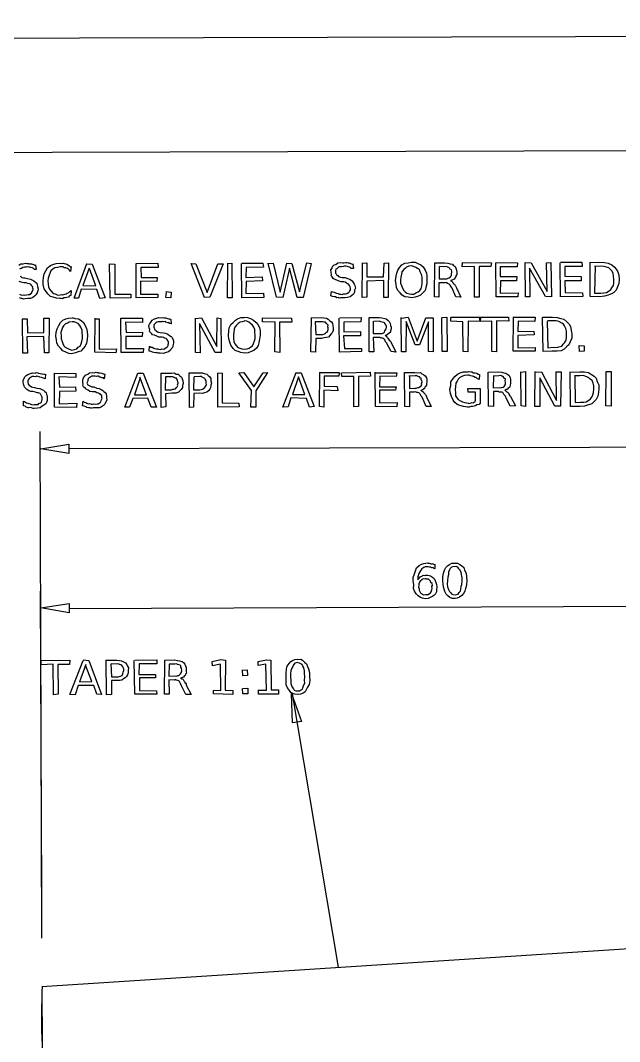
# Model space of a CAD drawing. Header units: millimetres. Extents: x 0 to 620, y -1 to 331.
# Drawn here: x 37.9 to 90.4, y 241.2 to 330.8 of the extents above; entities that cross this region are included whole.
import ezdxf

# ---------------------------------------------------------------- set-up
doc = ezdxf.new("R2010")
doc.units = ezdxf.units.MM

msp = doc.modelspace()

# ---------------------------------------------------------------- linework, layer by layer
for points in [[(0.465, -0.816), (620.421, 0.866), (619.517, 330.835), (-0.45, 329.171)], [(10.451, 9.159), (610.404, 10.847), (609.593, 320.844), (9.593, 319.155)], [(42.131, 292.827), (39.679, 293.238), (42.125, 293.651)], [(42.18, 278.853), (39.686, 279.288), (42.18, 279.66)], [(61.751, 269.184), (61.676, 271.757), (62.544, 269.318)]]:
    msp.add_lwpolyline(points, close=True)
for points in [[(37.747, 309.365), (37.914, 309.478), (38.137, 309.485), (38.335, 309.528), (38.441, 309.499), (38.589, 309.489), (38.677, 309.486), (38.782, 309.468), (38.873, 309.472), (39.031, 309.416), (39.139, 309.372), (39.226, 309.328)], [(39.228, 309.393), (39.271, 308.979), (39.132, 308.987), (39.022, 309.078), (38.945, 309.115), (38.775, 309.139), (38.721, 309.179), (38.617, 309.176), (38.486, 309.211), (38.403, 309.192), (38.24, 309.179), (38.096, 309.152), (37.985, 309.076), (37.917, 309.074), (37.811, 308.992)], [(42.328, 309.243), (42.27, 308.793), (42.193, 308.92), (42.106, 308.995), (42.014, 309.062), (41.869, 309.125), (41.72, 309.113), (41.628, 309.195), (41.531, 309.216), (41.345, 309.201), (41.142, 309.139), (40.904, 309.129), (40.733, 309.004), (40.568, 308.857), (40.501, 308.725), (40.398, 308.487), (40.336, 308.222), (40.307, 307.98), (40.332, 307.701), (40.353, 307.448), (40.45, 307.255), (40.588, 307.088), (40.773, 306.882), (40.952, 306.829), (41.159, 306.73), (41.403, 306.745), (41.517, 306.78), (41.615, 306.748), (41.787, 306.801), (41.905, 306.845), (41.987, 306.903), (42.126, 306.954), (42.224, 307.041), (42.329, 307.143), (42.305, 306.704), (42.205, 306.666), (42.103, 306.558), (41.962, 306.526), (41.828, 306.498), (41.71, 306.482), (41.582, 306.413), (41.508, 306.423), (41.342, 306.425), (41.048, 306.449), (40.752, 306.533), (40.526, 306.618), (40.29, 306.836), (40.135, 307.057), (39.965, 307.292), (39.898, 307.648), (39.873, 307.986), (39.924, 308.269), (39.961, 308.607), (40.124, 308.857), (40.28, 309.132), (40.52, 309.319), (40.744, 309.425), (41.039, 309.502), (41.374, 309.542), (41.506, 309.512), (41.627, 309.534), (41.738, 309.488), (41.863, 309.469), (41.959, 309.441), (42.115, 309.359), (42.213, 309.277), (42.323, 309.219)], [(43.693, 309.475), (44.19, 309.443), (45.327, 306.48), (44.857, 306.442), (44.602, 307.215), (43.233, 307.253), (42.99, 306.46), (42.592, 306.445), (43.726, 309.499)], [(45.776, 309.476), (46.174, 309.453), (46.186, 306.819), (47.586, 306.819), (47.589, 306.492), (45.776, 306.451), (45.709, 309.462)], [(48.054, 309.499), (49.952, 309.521), (49.965, 309.137), (48.459, 309.139), (48.475, 308.274), (49.878, 308.266), (49.854, 307.91), (48.429, 307.947), (48.43, 306.803), (49.945, 306.805), (49.947, 306.507), (48.039, 306.474), (48.047, 309.489)], [(54.045, 306.52), (52.86, 309.495), (53.278, 309.466), (54.274, 306.97), (55.193, 309.482), (55.663, 309.474), (54.517, 306.533), (54.006, 306.504)], [(56.075, 309.504), (56.44, 309.542), (56.461, 306.49), (56.047, 306.486), (56.084, 309.52)], [(57.307, 309.533), (59.151, 309.524), (59.196, 309.169), (57.678, 309.138), (57.672, 308.261), (59.095, 308.319), (59.112, 307.974), (57.698, 307.935), (57.673, 306.861), (59.208, 306.888), (59.244, 306.521), (57.316, 306.486), (57.274, 309.507)], [(59.596, 309.501), (60.047, 309.527), (60.658, 306.978), (61.261, 309.542), (61.707, 309.505), (62.366, 307.012), (63.015, 309.553), (63.395, 309.512), (62.676, 306.507), (62.156, 306.531), (61.497, 309.097), (60.893, 306.507), (60.35, 306.535), (59.611, 309.531)], [(67.045, 309.47), (67.089, 309.052), (66.91, 309.076), (66.842, 309.114), (66.744, 309.181), (66.632, 309.205), (66.541, 309.231), (66.43, 309.264), (66.305, 309.27), (66.224, 309.251), (66.048, 309.218), (65.908, 309.201), (65.81, 309.205), (65.718, 309.127), (65.654, 309.042), (65.556, 308.991), (65.535, 308.894), (65.522, 308.753), (65.528, 308.653), (65.585, 308.601), (65.624, 308.547), (65.631, 308.488), (65.727, 308.438), (65.795, 308.358), (65.974, 308.307), (66.121, 308.282), (66.384, 308.268), (66.588, 308.196), (66.781, 308.137), (66.895, 308.028), (66.996, 307.972), (67.087, 307.841), (67.157, 307.68), (67.219, 307.57), (67.278, 307.342), (67.192, 307.162), (67.205, 306.977), (67.114, 306.81), (66.963, 306.696), (66.82, 306.584), (66.57, 306.52), (66.352, 306.487), (66.131, 306.493), (65.969, 306.494), (65.859, 306.454), (65.792, 306.528), (65.651, 306.496), (65.523, 306.574), (65.432, 306.59), (65.254, 306.617), (65.117, 306.661), (65.16, 307.054), (65.267, 307.006), (65.416, 306.982), (65.523, 306.921), (65.608, 306.892), (65.757, 306.862), (65.877, 306.809), (65.98, 306.817), (66.103, 306.774), (66.239, 306.842), (66.416, 306.845), (66.509, 306.855), (66.667, 306.945), (66.737, 306.987), (66.794, 307.106), (66.826, 307.185), (66.852, 307.334), (66.814, 307.448), (66.783, 307.505), (66.758, 307.581), (66.676, 307.694), (66.609, 307.706), (66.485, 307.789), (66.384, 307.859), (66.253, 307.889), (66.012, 307.893), (65.749, 307.981), (65.629, 308.025), (65.418, 308.129), (65.309, 308.197), (65.227, 308.334), (65.157, 308.413), (65.163, 308.548), (65.159, 308.716), (65.125, 308.936), (65.231, 309.091), (65.266, 309.232), (65.417, 309.393), (65.552, 309.425), (65.734, 309.55), (65.973, 309.578), (66.154, 309.562), (66.26, 309.558), (66.394, 309.589), (66.526, 309.579), (66.639, 309.566), (66.738, 309.557), (66.853, 309.507), (66.935, 309.476), (67.054, 309.419)], [(67.893, 309.54), (68.276, 309.566), (68.285, 308.336), (69.723, 308.344), (69.781, 309.528), (70.165, 309.55), (70.137, 306.528), (69.751, 306.514), (69.771, 307.998), (68.285, 307.948), (68.262, 306.54), (67.868, 306.519), (67.906, 309.552)], [(72.181, 309.606), (72.505, 309.614), (72.735, 309.515), (73.009, 309.399), (73.226, 309.218), (73.383, 308.921), (73.496, 308.662), (73.539, 308.417), (73.549, 308.046), (73.526, 307.707), (73.455, 307.406), (73.389, 307.125), (73.182, 306.926), (72.973, 306.729), (72.731, 306.602), (72.526, 306.534), (72.19, 306.481), (71.911, 306.543), (71.616, 306.573), (71.377, 306.718), (71.199, 306.914), (70.981, 307.145), (70.864, 307.395), (70.855, 307.683), (70.8, 308.015), (70.837, 308.382), (70.916, 308.653), (70.98, 308.92), (71.174, 309.189), (71.349, 309.392), (71.599, 309.526), (71.893, 309.548), (72.21, 309.63)], [(72.207, 309.283), (71.947, 309.277), (71.753, 309.166), (71.658, 309.087), (71.505, 308.962), (71.353, 308.768), (71.313, 308.569), (71.244, 308.311), (71.24, 308.067), (71.234, 307.769), (71.324, 307.562), (71.399, 307.35), (71.516, 307.123), (71.633, 307.029), (71.793, 306.888), (72.006, 306.831), (72.185, 306.824), (72.397, 306.817), (72.567, 306.916), (72.766, 307.005), (72.911, 307.127), (73.028, 307.311), (73.089, 307.535), (73.128, 307.776), (73.127, 308.069), (73.127, 308.296), (73.078, 308.531), (72.964, 308.778), (72.882, 308.967), (72.722, 309.073), (72.576, 309.164), (72.363, 309.241), (72.181, 309.298)], [(75.606, 307.967), (75.705, 307.966), (75.777, 307.892), (75.819, 307.811), (75.887, 307.757), (75.956, 307.681), (76.028, 307.582), (76.046, 307.536), (76.137, 307.358), (76.53, 306.558), (76.09, 306.577), (75.76, 307.328), (75.666, 307.444), (75.586, 307.594), (75.501, 307.687), (75.438, 307.726), (75.339, 307.755), (75.293, 307.826), (75.138, 307.816), (75.027, 307.814), (74.582, 307.819), (74.584, 306.538), (74.211, 306.566), (74.233, 309.572), (75.096, 309.56), (75.384, 309.534), (75.574, 309.481), (75.772, 309.439), (75.855, 309.355), (76.019, 309.225), (76.089, 309.104), (76.144, 308.902), (76.178, 308.718), (76.152, 308.533), (76.09, 308.409), (76.083, 308.354), (75.985, 308.215), (75.974, 308.113), (75.873, 308.092), (75.722, 308.03), (75.633, 308.002)], [(74.622, 309.248), (74.603, 308.159), (75.096, 308.149), (75.275, 308.143), (75.407, 308.227), (75.494, 308.245), (75.598, 308.319), (75.615, 308.367), (75.707, 308.461), (75.685, 308.591), (75.733, 308.727), (75.715, 308.828), (75.704, 308.943), (75.596, 309.002), (75.565, 309.06), (75.474, 309.14), (75.361, 309.177), (75.281, 309.23), (75.103, 309.206), (74.64, 309.24)], [(76.632, 309.585), (79.218, 309.56), (79.154, 309.244), (78.112, 309.247), (78.135, 306.552), (77.712, 306.537), (77.717, 309.227), (76.624, 309.206), (76.651, 309.587)], [(79.589, 309.595), (81.492, 309.552), (81.467, 309.207), (79.958, 309.221), (79.973, 308.352), (81.425, 308.35), (81.412, 307.99), (79.99, 307.976), (79.972, 306.884), (81.551, 306.936), (81.522, 306.579), (79.615, 306.57), (79.574, 309.563)], [(82.146, 309.596), (82.695, 309.557), (84.091, 307.056), (84.033, 309.562), (84.415, 309.594), (84.463, 306.563), (83.939, 306.615), (82.542, 309.085), (82.583, 306.579), (82.177, 306.574), (82.171, 309.582)], [(85.255, 309.606), (87.143, 309.606), (87.159, 309.239), (85.639, 309.229), (85.646, 308.381), (87.067, 308.364), (87.063, 307.992), (85.649, 307.993), (85.666, 306.946), (87.185, 306.938), (87.22, 306.615), (85.27, 306.574), (85.24, 309.562)], [(87.823, 309.595), (88.69, 309.624), (89.129, 309.592), (89.44, 309.536), (89.754, 309.398), (89.953, 309.205), (90.144, 308.996), (90.29, 308.77), (90.386, 308.469), (90.414, 308.104), (90.36, 307.76), (90.247, 307.463), (90.146, 307.166), (89.946, 306.963), (89.732, 306.838), (89.431, 306.718), (89.112, 306.638), (88.677, 306.582), (87.861, 306.606), (87.871, 309.605)], [(88.293, 309.283), (88.245, 306.901), (88.789, 306.897), (89.066, 306.93), (89.291, 306.969), (89.531, 307.106), (89.681, 307.23), (89.763, 307.36), (89.899, 307.567), (89.946, 307.787), (89.947, 308.111), (89.912, 308.385), (89.873, 308.638), (89.79, 308.831), (89.667, 308.955), (89.503, 309.115), (89.287, 309.184), (89.077, 309.234), (88.766, 309.273), (88.232, 309.251)], [(37.871, 308.392), (37.933, 308.367), (38.026, 308.286), (38.147, 308.258), (38.273, 308.249), (38.525, 308.196), (38.774, 308.119), (38.906, 308.074), (39.079, 307.982), (39.203, 307.865), (39.337, 307.777), (39.346, 307.647), (39.385, 307.493), (39.435, 307.281), (39.417, 307.106), (39.36, 306.916), (39.233, 306.757), (39.117, 306.644), (38.969, 306.532), (38.767, 306.425), (38.541, 306.438), (38.297, 306.406), (38.155, 306.378), (38.037, 306.441), (37.965, 306.421), (37.822, 306.48)], [(43.931, 309.081), (43.379, 307.564), (44.514, 307.554), (43.939, 309.071)], [(37.819, 306.811), (37.933, 306.764), (38.032, 306.727), (38.197, 306.741), (38.277, 306.726), (38.431, 306.755), (38.581, 306.789), (38.742, 306.792), (38.792, 306.861), (38.885, 306.935), (38.924, 307.059), (38.98, 307.116), (38.999, 307.271), (38.965, 307.332), (38.968, 307.468), (38.898, 307.546), (38.845, 307.63), (38.774, 307.692), (38.705, 307.72), (38.537, 307.756), (38.4, 307.808), (38.182, 307.808), (37.943, 307.875), (37.792, 307.919)], [(50.648, 307.035), (51.115, 306.992), (51.076, 306.482), (50.659, 306.507), (50.71, 306.982)], [(42.395, 304.757), (42.685, 304.684), (42.98, 304.638), (43.229, 304.489), (43.414, 304.338), (43.56, 304.065), (43.678, 303.811), (43.754, 303.525), (43.782, 303.195), (43.742, 302.838), (43.683, 302.501), (43.576, 302.233), (43.392, 302.049), (43.202, 301.822), (42.959, 301.745), (42.734, 301.658), (42.379, 301.581), (42.138, 301.609), (41.867, 301.707), (41.604, 301.849), (41.423, 302.041), (41.234, 302.234), (41.077, 302.512), (41.053, 302.801), (40.997, 303.132), (41.03, 303.466), (41.112, 303.771), (41.257, 304.071), (41.4, 304.329), (41.615, 304.517), (41.867, 304.636), (42.12, 304.715), (42.422, 304.728)], [(51.096, 304.6), (51.099, 304.197), (50.981, 304.227), (50.856, 304.318), (50.812, 304.3), (50.648, 304.354), (50.604, 304.41), (50.482, 304.373), (50.379, 304.418), (50.289, 304.381), (50.111, 304.377), (49.984, 304.382), (49.854, 304.359), (49.761, 304.306), (49.685, 304.207), (49.629, 304.15), (49.586, 304.052), (49.588, 303.888), (49.63, 303.854), (49.657, 303.735), (49.691, 303.691), (49.744, 303.649), (49.79, 303.592), (49.904, 303.518), (49.993, 303.484), (50.136, 303.451), (50.439, 303.408), (50.624, 303.39), (50.819, 303.308), (50.954, 303.196), (51.116, 303.106), (51.19, 302.997), (51.252, 302.871), (51.319, 302.721), (51.319, 302.516), (51.268, 302.283), (51.215, 302.122), (51.123, 302.003), (51.044, 301.884), (50.879, 301.743), (50.675, 301.69), (50.424, 301.615), (50.142, 301.639), (50.028, 301.622), (49.945, 301.626), (49.825, 301.682), (49.726, 301.663), (49.591, 301.678), (49.488, 301.71), (49.353, 301.789), (49.173, 301.822), (49.206, 302.246), (49.342, 302.152), (49.46, 302.145), (49.591, 302.064), (49.658, 302.033), (49.807, 302.02), (49.926, 301.998), (50.011, 301.981), (50.182, 301.955), (50.295, 301.999), (50.457, 301.973), (50.57, 302.041), (50.686, 302.126), (50.784, 302.183), (50.859, 302.291), (50.863, 302.403), (50.893, 302.487), (50.886, 302.622), (50.827, 302.687), (50.82, 302.738), (50.724, 302.863), (50.681, 302.909), (50.533, 302.958), (50.436, 303.02), (50.323, 303.048), (50.029, 303.043), (49.849, 303.117), (49.665, 303.213), (49.484, 303.239), (49.408, 303.317), (49.275, 303.477), (49.204, 303.548), (49.232, 303.701), (49.184, 303.863), (49.168, 304.059), (49.253, 304.224), (49.351, 304.372), (49.434, 304.539), (49.649, 304.637), (49.762, 304.671), (49.99, 304.763), (50.24, 304.722), (50.34, 304.749), (50.469, 304.727), (50.536, 304.725), (50.635, 304.72), (50.8, 304.667), (50.882, 304.654), (51.003, 304.659), (51.091, 304.586)], [(53.221, 304.671), (53.787, 304.726), (55.109, 302.204), (55.145, 304.722), (55.48, 304.674), (55.483, 301.702), (54.983, 301.701), (53.609, 304.242), (53.653, 301.673), (53.241, 301.693), (53.246, 304.711)], [(57.5, 304.784), (57.802, 304.764), (58.073, 304.664), (58.327, 304.514), (58.569, 304.334), (58.718, 304.14), (58.854, 303.876), (58.932, 303.578), (58.91, 303.216), (58.874, 302.872), (58.798, 302.552), (58.741, 302.309), (58.582, 302.078), (58.359, 301.861), (58.122, 301.77), (57.867, 301.667), (57.542, 301.626), (57.226, 301.704), (56.987, 301.779), (56.733, 301.856), (56.557, 302.039), (56.355, 302.324), (56.249, 302.599), (56.175, 302.9), (56.147, 303.192), (56.159, 303.559), (56.211, 303.861), (56.339, 304.142), (56.547, 304.315), (56.746, 304.514), (56.941, 304.635), (57.224, 304.759), (57.502, 304.771)], [(59.164, 304.72), (61.654, 304.716), (61.682, 304.359), (60.603, 304.359), (60.652, 301.688), (60.195, 301.747), (60.232, 304.353), (59.13, 304.393), (59.114, 304.739)], [(63.362, 304.724), (64.286, 304.75), (64.51, 304.742), (64.747, 304.707), (64.895, 304.603), (65.022, 304.479), (65.174, 304.387), (65.266, 304.24), (65.279, 304.051), (65.315, 303.821), (65.326, 303.611), (65.243, 303.426), (65.142, 303.317), (65.032, 303.175), (64.913, 303.033), (64.716, 303.02), (64.508, 302.978), (64.289, 302.907), (63.789, 302.905), (63.78, 301.723), (63.371, 301.737), (63.406, 304.698)], [(65.885, 304.72), (67.775, 304.767), (67.745, 304.376), (66.252, 304.367), (66.249, 303.5), (67.711, 303.532), (67.72, 303.148), (66.233, 303.157), (66.302, 302.042), (67.8, 302.054), (67.811, 301.764), (65.883, 301.706), (65.849, 304.713)], [(69.896, 303.159), (69.97, 303.151), (70.036, 303.065), (70.054, 303.004), (70.112, 302.954), (70.186, 302.858), (70.241, 302.786), (70.348, 302.675), (70.399, 302.575), (70.821, 301.726), (70.4, 301.765), (70.001, 302.549), (69.92, 302.629), (69.855, 302.796), (69.796, 302.852), (69.696, 302.91), (69.59, 302.985), (69.494, 302.952), (69.438, 303.001), (69.302, 303.008), (68.839, 303.017), (68.887, 301.745), (68.478, 301.748), (68.478, 304.757), (69.355, 304.764), (69.583, 304.745), (69.854, 304.67), (69.983, 304.639), (70.138, 304.51), (70.232, 304.399), (70.324, 304.249), (70.362, 304.052), (70.393, 303.913), (70.398, 303.77), (70.338, 303.601), (70.343, 303.487), (70.238, 303.396), (70.212, 303.352), (70.082, 303.282), (69.982, 303.201), (69.873, 303.158)], [(71.32, 304.714), (71.902, 304.78), (72.684, 302.681), (73.46, 304.734), (74.08, 304.737), (74.097, 301.762), (73.669, 301.778), (73.667, 304.377), (72.893, 302.359), (72.499, 302.358), (71.73, 304.404), (71.685, 301.737), (71.326, 301.762), (71.283, 304.75)], [(74.874, 304.754), (75.291, 304.779), (75.305, 301.788), (74.866, 301.791), (74.839, 304.766)], [(75.633, 304.786), (78.23, 304.781), (78.217, 304.415), (77.17, 304.442), (77.122, 301.756), (76.719, 301.781), (76.701, 304.395), (75.635, 304.451), (75.639, 304.758)], [(78.187, 304.799), (80.705, 304.794), (80.725, 304.432), (79.647, 304.456), (79.657, 301.756), (79.224, 301.774), (79.223, 304.453), (78.208, 304.417), (78.162, 304.797)], [(81.084, 304.779), (83.03, 304.79), (83, 304.408), (81.535, 304.454), (81.521, 303.546), (82.92, 303.568), (82.935, 303.239), (81.503, 303.177), (81.515, 302.109), (83.045, 302.129), (83.027, 301.8), (81.111, 301.808), (81.135, 304.745)], [(83.676, 304.787), (84.563, 304.8), (84.972, 304.75), (85.278, 304.688), (85.555, 304.605), (85.814, 304.392), (86.018, 304.186), (86.125, 303.968), (86.181, 303.641), (86.241, 303.289), (86.239, 302.963), (86.108, 302.625), (85.977, 302.357), (85.794, 302.181), (85.576, 301.994), (85.321, 301.843), (84.966, 301.8), (84.52, 301.797), (83.748, 301.78), (83.679, 304.748)], [(38.057, 304.656), (38.483, 304.632), (38.506, 303.405), (39.957, 303.436), (39.951, 304.694), (40.408, 304.69), (40.38, 301.648), (40.007, 301.653), (39.94, 303.084), (38.466, 303.08), (38.523, 301.634), (38.102, 301.646), (38.08, 304.626)], [(42.375, 304.378), (42.169, 304.361), (42.007, 304.276), (41.847, 304.216), (41.68, 304.044), (41.572, 303.896), (41.516, 303.697), (41.439, 303.443), (41.458, 303.164), (41.458, 302.892), (41.543, 302.647), (41.615, 302.468), (41.688, 302.265), (41.821, 302.144), (42.038, 302.034), (42.176, 301.974), (42.395, 301.907), (42.63, 301.966), (42.833, 302.007), (42.946, 302.15), (43.124, 302.25), (43.207, 302.465), (43.29, 302.648), (43.34, 302.926), (43.335, 303.192), (43.32, 303.451), (43.297, 303.647), (43.182, 303.9), (43.089, 304.058), (42.97, 304.233), (42.797, 304.301), (42.616, 304.386), (42.429, 304.383)], [(44.435, 304.642), (44.801, 304.65), (44.801, 301.985), (46.304, 302.011), (46.268, 301.656), (44.422, 301.708), (44.444, 304.71)], [(46.707, 304.693), (48.597, 304.692), (48.585, 304.336), (47.098, 304.36), (47.158, 303.434), (48.585, 303.474), (48.569, 303.093), (47.131, 303.087), (47.143, 302.036), (48.684, 302.032), (48.67, 301.7), (46.738, 301.678), (46.702, 304.69)], [(57.533, 304.448), (57.344, 304.385), (57.168, 304.353), (56.991, 304.243), (56.841, 304.075), (56.693, 303.92), (56.648, 303.748), (56.619, 303.467), (56.574, 303.203), (56.588, 302.906), (56.618, 302.665), (56.698, 302.463), (56.822, 302.293), (56.972, 302.137), (57.146, 302.066), (57.304, 302.015), (57.53, 301.983), (57.778, 302.021), (57.955, 302.057), (58.107, 302.18), (58.251, 302.279), (58.332, 302.491), (58.434, 302.709), (58.48, 302.909), (58.476, 303.197), (58.462, 303.475), (58.46, 303.723), (58.373, 303.913), (58.257, 304.084), (58.081, 304.234), (57.912, 304.351), (57.739, 304.445), (57.504, 304.468)], [(63.751, 304.38), (63.802, 303.282), (64.279, 303.28), (64.412, 303.257), (64.568, 303.331), (64.65, 303.381), (64.705, 303.437), (64.785, 303.488), (64.866, 303.622), (64.876, 303.71), (64.875, 303.856), (64.859, 303.947), (64.873, 304.081), (64.818, 304.143), (64.709, 304.262), (64.652, 304.343), (64.512, 304.363), (64.399, 304.391), (64.258, 304.381), (63.753, 304.368)], [(68.836, 304.438), (68.842, 303.359), (69.405, 303.348), (69.509, 303.352), (69.605, 303.369), (69.729, 303.429), (69.836, 303.488), (69.858, 303.584), (69.923, 303.67), (69.972, 303.765), (69.995, 303.891), (69.989, 303.986), (69.949, 304.118), (69.854, 304.237), (69.837, 304.255), (69.758, 304.324), (69.621, 304.359), (69.512, 304.372), (69.373, 304.444), (68.884, 304.406)], [(84.087, 304.425), (84.151, 302.089), (84.643, 302.148), (84.922, 302.14), (85.124, 302.18), (85.364, 302.247), (85.505, 302.425), (85.614, 302.529), (85.748, 302.785), (85.793, 303.034), (85.79, 303.306), (85.79, 303.562), (85.728, 303.786), (85.607, 304.017), (85.535, 304.164), (85.384, 304.271), (85.122, 304.402), (84.883, 304.463), (84.578, 304.47), (84.109, 304.466)], [(86.914, 302.315), (87.328, 302.281), (87.321, 301.801), (86.915, 301.788), (86.895, 302.319)], [(40.088, 299.797), (40.056, 299.372), (39.918, 299.452), (39.872, 299.435), (39.751, 299.488), (39.605, 299.539), (39.528, 299.545), (39.444, 299.578), (39.325, 299.604), (39.243, 299.559), (39.074, 299.575), (38.925, 299.586), (38.831, 299.515), (38.747, 299.455), (38.668, 299.407), (38.559, 299.301), (38.537, 299.212), (38.527, 299.123), (38.569, 298.97), (38.549, 298.909), (38.609, 298.869), (38.66, 298.807), (38.739, 298.771), (38.866, 298.679), (38.986, 298.654), (39.112, 298.617), (39.345, 298.574), (39.583, 298.526), (39.757, 298.44), (39.928, 298.399), (40.031, 298.266), (40.14, 298.175), (40.164, 297.99), (40.223, 297.883), (40.23, 297.675), (40.245, 297.491), (40.176, 297.299), (40.119, 297.186), (39.939, 297.063), (39.79, 296.966), (39.615, 296.847), (39.402, 296.805), (39.108, 296.781), (38.999, 296.787), (38.866, 296.846), (38.799, 296.859), (38.616, 296.822), (38.56, 296.847), (38.385, 296.906), (38.303, 296.976), (38.172, 297.012), (38.171, 297.408), (38.258, 297.378), (38.43, 297.265), (38.538, 297.239), (38.641, 297.203), (38.757, 297.191), (38.858, 297.124), (38.987, 297.111), (39.106, 297.116), (39.279, 297.133), (39.435, 297.136), (39.511, 297.214), (39.643, 297.286), (39.728, 297.346), (39.781, 297.455), (39.788, 297.562), (39.809, 297.665), (39.789, 297.782), (39.761, 297.838), (39.716, 297.939), (39.673, 297.977), (39.621, 298.088), (39.476, 298.145), (39.358, 298.139), (39.227, 298.214), (38.97, 298.264), (38.792, 298.257), (38.632, 298.334), (38.447, 298.457), (38.326, 298.548), (38.276, 298.629), (38.211, 298.732), (38.154, 298.913), (38.135, 299.088), (38.137, 299.226), (38.188, 299.385), (38.301, 299.579), (38.408, 299.672), (38.538, 299.753), (38.773, 299.857), (38.943, 299.92), (39.219, 299.881), (39.269, 299.944), (39.414, 299.917), (39.472, 299.881), (39.623, 299.846), (39.759, 299.823), (39.825, 299.812), (39.97, 299.786), (40.072, 299.798)], [(40.857, 299.864), (42.739, 299.857), (42.753, 299.498), (41.255, 299.549), (41.312, 298.644), (42.726, 298.665), (42.738, 298.309), (41.318, 298.275), (41.288, 297.197), (42.848, 297.242), (42.809, 296.859), (40.885, 296.88), (40.874, 299.886)], [(45.294, 299.799), (45.245, 299.387), (45.168, 299.462), (45.029, 299.472), (44.918, 299.521), (44.851, 299.525), (44.721, 299.601), (44.644, 299.603), (44.568, 299.587), (44.461, 299.607), (44.302, 299.625), (44.118, 299.6), (44.056, 299.55), (43.898, 299.44), (43.821, 299.39), (43.807, 299.295), (43.79, 299.241), (43.764, 299.118), (43.729, 299.002), (43.789, 298.895), (43.837, 298.831), (43.856, 298.835), (43.98, 298.769), (44.04, 298.73), (44.144, 298.669), (44.332, 298.668), (44.602, 298.56), (44.788, 298.524), (44.961, 298.442), (45.126, 298.367), (45.221, 298.256), (45.338, 298.191), (45.426, 298.05), (45.431, 297.852), (45.45, 297.701), (45.477, 297.495), (45.356, 297.289), (45.294, 297.161), (45.189, 297.052), (45.007, 296.923), (44.813, 296.848), (44.609, 296.831), (44.31, 296.834), (44.192, 296.793), (44.061, 296.814), (43.966, 296.826), (43.861, 296.835), (43.719, 296.865), (43.626, 296.917), (43.488, 296.978), (43.349, 297.006), (43.395, 297.419), (43.486, 297.336), (43.627, 297.304), (43.723, 297.252), (43.826, 297.184), (43.944, 297.206), (44.087, 297.155), (44.208, 297.154), (44.305, 297.173), (44.498, 297.165), (44.636, 297.19), (44.714, 297.196), (44.853, 297.262), (44.939, 297.37), (44.986, 297.484), (45.013, 297.544), (45.059, 297.644), (45.018, 297.748), (45.034, 297.906), (44.938, 297.972), (44.873, 298.054), (44.836, 298.049), (44.745, 298.121), (44.605, 298.165), (44.447, 298.235), (44.203, 298.235), (43.979, 298.271), (43.844, 298.37), (43.647, 298.466), (43.585, 298.53), (43.438, 298.668), (43.371, 298.784), (43.39, 298.916), (43.37, 299.072), (43.363, 299.29), (43.415, 299.456), (43.517, 299.598), (43.606, 299.687), (43.797, 299.786), (43.96, 299.892), (44.185, 299.945), (44.401, 299.895), (44.531, 299.955), (44.599, 299.948), (44.726, 299.923), (44.812, 299.877), (44.911, 299.901), (45.025, 299.865), (45.136, 299.824), (45.26, 299.806)], [(48.179, 299.867), (48.643, 299.891), (49.815, 296.895), (49.358, 296.899), (49.075, 297.68), (47.753, 297.644), (47.461, 296.896), (47.047, 296.893), (48.177, 299.866)], [(48.394, 299.461), (47.885, 297.962), (48.942, 297.975), (48.373, 299.512)], [(50.212, 299.891), (51.137, 299.885), (51.386, 299.908), (51.549, 299.803), (51.72, 299.799), (51.869, 299.642), (52.022, 299.512), (52.07, 299.368), (52.141, 299.237), (52.168, 298.979), (52.113, 298.807), (52.113, 298.608), (51.992, 298.446), (51.9, 298.362), (51.755, 298.206), (51.563, 298.128), (51.352, 298.116), (51.161, 298.127), (50.613, 298.073), (50.644, 296.916), (50.243, 296.875), (50.242, 299.884)], [(50.618, 299.563), (50.591, 298.41), (51.156, 298.427), (51.272, 298.471), (51.35, 298.481), (51.492, 298.488), (51.592, 298.608), (51.653, 298.675), (51.695, 298.788), (51.682, 298.852), (51.712, 299.003), (51.706, 299.138), (51.681, 299.251), (51.604, 299.359), (51.576, 299.434), (51.457, 299.445), (51.388, 299.497), (51.249, 299.564), (51.099, 299.552), (50.629, 299.547)], [(52.67, 299.907), (53.576, 299.902), (53.841, 299.895), (54.019, 299.854), (54.227, 299.778), (54.368, 299.675), (54.515, 299.563), (54.592, 299.413), (54.6, 299.2), (54.643, 298.985), (54.588, 298.815), (54.565, 298.588), (54.496, 298.485), (54.4, 298.337), (54.233, 298.202), (54.024, 298.147), (53.873, 298.106), (53.63, 298.11), (53.098, 298.079), (53.082, 296.885), (52.725, 296.872), (52.697, 299.867)], [(53.1, 299.541), (53.073, 298.408), (53.626, 298.414), (53.755, 298.448), (53.867, 298.462), (53.945, 298.517), (54.04, 298.591), (54.094, 298.679), (54.182, 298.781), (54.207, 298.89), (54.181, 299.002), (54.196, 299.159), (54.179, 299.212), (54.108, 299.34), (54.054, 299.395), (53.95, 299.477), (53.835, 299.535), (53.773, 299.573), (53.64, 299.585), (53.13, 299.562)], [(55.199, 299.919), (55.572, 299.884), (55.581, 297.271), (57.044, 297.233), (57.082, 296.932), (55.195, 296.889), (55.194, 299.883)], [(57.082, 299.912), (57.482, 299.934), (58.351, 298.676), (59.172, 299.899), (59.556, 299.938), (58.533, 298.332), (58.547, 296.888), (58.113, 296.889), (58.146, 298.347), (57.053, 299.902)], [(62.052, 299.916), (62.525, 299.911), (63.659, 296.961), (63.259, 296.894), (62.984, 297.665), (61.61, 297.706), (61.387, 296.929), (60.917, 296.903), (62.075, 299.942)], [(62.273, 299.542), (61.744, 298.018), (62.84, 298.018), (62.289, 299.544)], [(64.122, 299.944), (65.844, 299.94), (65.818, 299.601), (64.523, 299.615), (64.541, 298.725), (65.672, 298.693), (65.73, 298.333), (64.508, 298.393), (64.507, 296.898), (64.129, 296.963), (64.138, 299.932)], [(66.072, 299.907), (68.575, 299.971), (68.594, 299.601), (67.538, 299.575), (67.528, 296.949), (67.145, 296.91), (67.13, 299.593), (66.085, 299.575), (66.054, 299.907)], [(69.004, 299.917), (70.892, 299.913), (70.859, 299.596), (69.423, 299.622), (69.37, 298.68), (70.839, 298.689), (70.791, 298.377), (69.395, 298.394), (69.383, 297.268), (70.922, 297.309), (70.912, 296.914), (69.02, 296.954), (68.995, 299.964)], [(73.013, 298.37), (73.064, 298.312), (73.126, 298.261), (73.204, 298.256), (73.282, 298.154), (73.342, 298.103), (73.41, 298.008), (73.472, 297.879), (73.534, 297.75), (73.904, 296.954), (73.481, 296.959), (73.137, 297.757), (73.04, 297.864), (72.974, 297.997), (72.884, 298.081), (72.851, 298.151), (72.735, 298.169), (72.668, 298.178), (72.535, 298.227), (72.426, 298.199), (72.021, 298.216), (72.024, 296.923), (71.599, 296.948), (71.589, 299.945), (72.481, 299.946), (72.725, 299.906), (72.975, 299.925), (73.096, 299.816), (73.239, 299.748), (73.39, 299.634), (73.494, 299.472), (73.537, 299.309), (73.543, 299.074), (73.511, 298.984), (73.52, 298.836), (73.429, 298.715), (73.363, 298.641), (73.321, 298.522), (73.217, 298.448), (73.161, 298.406), (73.006, 298.329)], [(72.007, 299.635), (72.015, 298.53), (72.483, 298.547), (72.612, 298.564), (72.757, 298.608), (72.853, 298.607), (72.928, 298.665), (73.03, 298.764), (73.093, 298.841), (73.057, 298.943), (73.114, 299.119), (73.091, 299.219), (73.049, 299.3), (73.024, 299.445), (72.972, 299.452), (72.896, 299.55), (72.778, 299.581), (72.668, 299.637), (72.515, 299.648), (71.96, 299.604)], [(77.813, 297.42), (77.794, 298.204), (77.152, 298.201), (77.118, 298.528), (78.199, 298.519), (78.218, 297.256), (78.121, 297.141), (77.933, 297.094), (77.807, 297.011), (77.686, 296.978), (77.539, 296.941), (77.4, 296.946), (77.251, 296.883), (77.088, 296.891), (76.743, 296.959), (76.435, 297.038), (76.19, 297.138), (75.993, 297.297), (75.839, 297.513), (75.699, 297.838), (75.609, 298.1), (75.56, 298.471), (75.642, 298.794), (75.653, 299.104), (75.834, 299.404), (75.997, 299.578), (76.212, 299.794), (76.46, 299.916), (76.729, 300.003), (77.109, 300.008), (77.203, 300.018), (77.398, 299.998), (77.486, 299.993), (77.642, 299.918), (77.776, 299.901), (77.915, 299.878), (78.024, 299.795), (78.157, 299.749), (78.139, 299.311), (77.976, 299.388), (77.857, 299.484), (77.763, 299.506), (77.614, 299.581), (77.532, 299.625), (77.353, 299.642), (77.258, 299.71), (77.099, 299.697), (76.836, 299.685), (76.653, 299.6), (76.417, 299.489), (76.271, 299.344), (76.197, 299.18), (76.068, 299.002), (76.058, 298.711), (76.03, 298.449), (76.035, 298.158), (76.051, 297.9), (76.177, 297.717), (76.293, 297.562), (76.481, 297.441), (76.654, 297.348), (76.856, 297.288), (77.15, 297.257), (77.199, 297.252), (77.289, 297.218), (77.419, 297.283), (77.507, 297.296), (77.591, 297.283), (77.635, 297.311), (77.711, 297.362), (77.814, 297.403)], [(80.374, 298.385), (80.463, 298.324), (80.503, 298.301), (80.533, 298.267), (80.608, 298.203), (80.702, 298.121), (80.718, 298.046), (80.819, 297.887), (80.86, 297.817), (81.303, 297.004), (80.848, 296.989), (80.499, 297.718), (80.415, 297.888), (80.288, 298.008), (80.272, 298.07), (80.193, 298.173), (80.104, 298.216), (80.009, 298.199), (79.893, 298.206), (79.828, 298.255), (79.388, 298.26), (79.385, 296.948), (78.94, 296.983), (78.908, 299.955), (79.849, 300.005), (80.12, 299.951), (80.292, 299.906), (80.469, 299.887), (80.647, 299.756), (80.746, 299.661), (80.837, 299.471), (80.87, 299.336), (80.868, 299.11), (80.873, 298.999), (80.848, 298.833), (80.815, 298.716), (80.776, 298.607), (80.647, 298.532), (80.613, 298.448), (80.507, 298.443), (80.378, 298.385)], [(79.368, 299.619), (79.361, 298.577), (79.89, 298.606), (80.004, 298.591), (80.093, 298.606), (80.222, 298.658), (80.337, 298.745), (80.344, 298.759), (80.392, 298.862), (80.422, 298.953), (80.431, 299.091), (80.41, 299.218), (80.439, 299.369), (80.351, 299.398), (80.277, 299.503), (80.216, 299.584), (80.107, 299.623), (80.016, 299.662), (79.849, 299.65), (79.364, 299.616)], [(81.77, 299.954), (82.179, 300.009), (82.19, 296.952), (81.82, 297.008), (81.778, 299.986)], [(83.035, 299.967), (83.594, 299.997), (84.921, 297.489), (84.885, 299.986), (85.305, 299.985), (85.263, 296.976), (84.756, 296.98), (83.434, 299.468), (83.437, 296.96), (82.997, 296.962), (83.032, 300.014)], [(86.093, 299.963), (86.941, 299.982), (87.334, 299.993), (87.711, 299.923), (87.991, 299.763), (88.204, 299.602), (88.379, 299.434), (88.481, 299.155), (88.613, 298.865), (88.628, 298.518), (88.581, 298.166), (88.545, 297.852), (88.384, 297.577), (88.225, 297.392), (87.995, 297.199), (87.724, 297.099), (87.364, 296.983), (86.946, 296.96), (86.123, 296.958), (86.115, 299.982)], [(86.509, 299.679), (86.535, 297.313), (87.006, 297.342), (87.307, 297.343), (87.509, 297.37), (87.736, 297.496), (87.895, 297.628), (87.998, 297.783), (88.093, 297.968), (88.14, 298.185), (88.192, 298.48), (88.188, 298.757), (88.127, 298.994), (88.027, 299.23), (87.866, 299.351), (87.738, 299.475), (87.559, 299.554), (87.25, 299.662), (86.963, 299.635), (86.481, 299.647)], [(89.231, 300.019), (89.698, 300.015), (89.702, 296.979), (89.244, 297.022), (89.267, 299.988)], [(39.769, 250.278), (39.613, 294.761)], [(42.177, 293.255), (179.161, 293.609)], [(74.228, 283.106), (74.243, 282.711), (74.131, 282.72), (74.08, 282.811), (73.951, 282.784), (73.892, 282.844), (73.823, 282.842), (73.767, 282.858), (73.642, 282.892), (73.597, 282.893), (73.385, 282.883), (73.265, 282.809), (73.085, 282.716), (73.015, 282.586), (72.909, 282.439), (72.843, 282.281), (72.738, 282.006), (72.74, 281.75), (72.829, 281.869), (72.894, 281.928), (72.936, 281.991), (73.036, 282.027), (73.145, 282.086), (73.224, 282.134), (73.365, 282.128), (73.406, 282.135), (73.637, 282.142), (73.868, 282.086), (74.023, 281.976), (74.186, 281.858), (74.247, 281.73), (74.332, 281.516), (74.377, 281.323), (74.407, 281.087), (74.372, 280.875), (74.379, 280.699), (74.291, 280.497), (74.16, 280.374), (73.966, 280.239), (73.83, 280.198), (73.665, 280.112), (73.385, 280.061), (73.143, 280.124), (72.989, 280.183), (72.776, 280.331), (72.605, 280.51), (72.467, 280.744), (72.379, 280.966), (72.383, 281.313), (72.332, 281.681), (72.329, 281.955), (72.456, 282.276), (72.54, 282.525), (72.643, 282.782), (72.851, 283.002), (73.062, 283.115), (73.282, 283.163), (73.614, 283.221), (73.662, 283.203), (73.753, 283.196), (73.83, 283.163), (73.875, 283.15), (73.981, 283.129), (74.02, 283.16), (74.098, 283.149), (74.184, 283.094)], [(76.009, 283.198), (76.228, 283.209), (76.424, 283.095), (76.57, 282.997), (76.777, 282.833), (76.849, 282.596), (76.98, 282.324), (77, 282.011), (77.031, 281.668), (77.02, 281.273), (76.932, 280.969), (76.88, 280.731), (76.747, 280.534), (76.598, 280.357), (76.397, 280.203), (76.19, 280.116), (76.009, 280.111), (75.767, 280.097), (75.54, 280.18), (75.377, 280.347), (75.234, 280.493), (75.107, 280.719), (75.04, 280.996), (74.957, 281.319), (74.932, 281.672), (74.927, 282.015), (75.006, 282.325), (75.075, 282.589), (75.213, 282.831), (75.352, 282.977), (75.527, 283.095), (75.734, 283.199), (75.988, 283.188)], [(75.969, 282.909), (75.817, 282.879), (75.711, 282.843), (75.591, 282.734), (75.51, 282.605), (75.444, 282.4), (75.423, 282.189), (75.363, 281.962), (75.34, 281.678), (75.329, 281.363), (75.361, 281.126), (75.442, 280.902), (75.52, 280.728), (75.636, 280.609), (75.739, 280.489), (75.838, 280.448), (76.011, 280.41), (76.132, 280.453), (76.279, 280.475), (76.36, 280.629), (76.479, 280.735), (76.526, 280.914), (76.557, 281.139), (76.599, 281.336), (76.624, 281.635), (76.624, 281.932), (76.561, 282.192), (76.543, 282.417), (76.434, 282.61), (76.354, 282.703), (76.286, 282.793), (76.141, 282.9), (75.984, 282.893)], [(73.414, 281.794), (73.257, 281.818), (73.164, 281.788), (73.084, 281.728), (72.958, 281.61), (72.882, 281.548), (72.84, 281.392), (72.842, 281.27), (72.817, 281.097), (72.856, 280.955), (72.87, 280.833), (72.923, 280.726), (72.966, 280.599), (73.041, 280.532), (73.162, 280.48), (73.254, 280.426), (73.424, 280.439), (73.547, 280.457), (73.643, 280.459), (73.78, 280.541), (73.85, 280.584), (73.905, 280.68), (73.967, 280.861), (73.992, 280.968), (73.983, 281.142), (74.024, 281.252), (73.996, 281.415), (73.883, 281.498), (73.844, 281.633), (73.753, 281.746), (73.684, 281.785), (73.544, 281.809), (73.426, 281.85)], [(39.783, 254.293), (39.65, 280.752)], [(42.181, 279.235), (107.217, 279.476)], [(39.684, 274.649), (42.232, 274.695), (42.207, 274.3), (41.17, 274.301), (41.194, 271.69), (40.788, 271.649), (40.759, 274.338), (39.719, 274.285), (39.72, 274.646)], [(43.38, 274.704), (43.879, 274.653), (44.993, 271.66), (44.59, 271.702), (44.332, 272.468), (42.969, 272.467), (42.695, 271.652), (42.225, 271.666), (43.394, 274.673)], [(43.618, 274.296), (43.059, 272.772), (44.148, 272.802), (43.613, 274.262)], [(45.437, 274.682), (46.359, 274.699), (46.587, 274.668), (46.761, 274.617), (46.938, 274.528), (47.118, 274.468), (47.233, 274.322), (47.287, 274.162), (47.356, 274.011), (47.347, 273.753), (47.352, 273.575), (47.277, 273.404), (47.194, 273.252), (47.084, 273.15), (46.941, 273.042), (46.8, 272.941), (46.621, 272.912), (46.327, 272.908), (45.876, 272.89), (45.866, 271.688), (45.453, 271.658), (45.402, 274.711)], [(45.818, 274.367), (45.877, 273.233), (46.349, 273.215), (46.499, 273.217), (46.635, 273.285), (46.682, 273.282), (46.806, 273.355), (46.885, 273.482), (46.886, 273.517), (46.909, 273.623), (46.974, 273.787), (46.968, 273.918), (46.896, 274.051), (46.873, 274.101), (46.778, 274.212), (46.696, 274.266), (46.578, 274.295), (46.511, 274.372), (46.381, 274.344), (45.838, 274.352)], [(47.918, 274.681), (49.845, 274.721), (49.846, 274.355), (48.315, 274.359), (48.289, 273.427), (49.737, 273.436), (49.728, 273.129), (48.339, 273.127), (48.331, 272.018), (49.835, 271.999), (49.851, 271.709), (47.913, 271.715), (47.879, 274.662)], [(51.936, 273.129), (52.019, 273.064), (52.101, 273.049), (52.168, 273.001), (52.217, 272.882), (52.275, 272.809), (52.307, 272.736), (52.414, 272.653), (52.441, 272.495), (52.879, 271.681), (52.395, 271.682), (52.031, 272.447), (51.932, 272.636), (51.858, 272.746), (51.843, 272.827), (51.779, 272.876), (51.702, 272.904), (51.564, 272.938), (51.465, 272.99), (51.395, 272.935), (50.902, 272.949), (50.928, 271.709), (50.528, 271.694), (50.549, 274.699), (51.397, 274.715), (51.664, 274.65), (51.856, 274.631), (52.087, 274.562), (52.231, 274.468), (52.313, 274.341), (52.371, 274.191), (52.433, 274.052), (52.426, 273.816), (52.419, 273.664), (52.446, 273.542), (52.37, 273.456), (52.345, 273.334), (52.238, 273.272), (52.193, 273.184), (52.026, 273.152), (51.968, 273.11)], [(50.951, 274.334), (50.918, 273.295), (51.428, 273.321), (51.568, 273.284), (51.702, 273.344), (51.783, 273.341), (51.848, 273.415), (51.917, 273.491), (51.985, 273.582), (52.042, 273.741), (52.042, 273.797), (52.027, 273.987), (51.966, 274.06), (51.948, 274.179), (51.897, 274.243), (51.793, 274.276), (51.659, 274.305), (51.603, 274.374), (51.446, 274.339), (50.923, 274.335)], [(54.819, 272.05), (55.454, 272.028), (55.433, 274.351), (54.726, 274.19), (54.714, 274.562), (55.456, 274.74), (55.874, 274.686), (55.862, 272.059), (56.53, 272.021), (56.509, 271.685), (54.817, 271.726), (54.812, 272.029)], [(58.806, 272.05), (59.469, 272.043), (59.422, 274.338), (58.739, 274.231), (58.733, 274.558), (59.481, 274.725), (59.84, 274.7), (59.888, 272.085), (60.516, 272.084), (60.528, 271.716), (58.77, 271.698), (58.772, 272.087)], [(62.234, 274.746), (62.479, 274.774), (62.634, 274.697), (62.811, 274.522), (62.977, 274.365), (63.066, 274.146), (63.154, 273.918), (63.254, 273.614), (63.237, 273.225), (63.262, 272.89), (63.212, 272.545), (63.076, 272.307), (62.96, 272.086), (62.857, 271.905), (62.694, 271.795), (62.447, 271.696), (62.198, 271.673), (61.971, 271.707), (61.785, 271.757), (61.609, 271.857), (61.476, 272.029), (61.328, 272.264), (61.211, 272.529), (61.204, 272.848), (61.189, 273.185), (61.184, 273.555), (61.231, 273.906), (61.292, 274.165), (61.453, 274.408), (61.601, 274.579), (61.748, 274.671), (61.953, 274.74), (62.222, 274.783)], [(62.229, 274.483), (62.061, 274.464), (61.945, 274.41), (61.841, 274.278), (61.771, 274.145), (61.697, 273.99), (61.607, 273.77), (61.591, 273.498), (61.568, 273.229), (61.595, 272.901), (61.605, 272.65), (61.656, 272.474), (61.729, 272.325), (61.852, 272.186), (61.91, 272.06), (62.057, 271.994), (62.248, 271.996), (62.372, 272.009), (62.469, 272.062), (62.622, 272.134), (62.654, 272.265), (62.732, 272.476), (62.829, 272.657), (62.8, 272.903), (62.833, 273.248), (62.809, 273.48), (62.8, 273.76), (62.752, 274.005), (62.654, 274.167), (62.594, 274.293), (62.479, 274.356), (62.354, 274.434), (62.213, 274.459)], [(57.381, 273.812), (57.779, 273.851), (57.801, 273.346), (57.41, 273.32), (57.365, 273.844)], [(57.388, 272.19), (57.835, 272.24), (57.831, 271.73), (57.397, 271.72), (57.368, 272.194)], [(61.721, 271.741), (65.749, 247.749)], [(39.779, 246.044), (91.76, 249.415)], [(39.784, 246.079), (39.783, 245.613), (39.77, 244.382), (39.805, 242.407), (39.81, 239.768), (39.791, 236.53), (39.791, 232.984), (39.797, 229.271), (39.849, 226.198), (39.83, 223.338), (39.869, 220.746), (39.834, 218.594), (39.839, 216.966), (39.852, 215.939), (39.896, 215.584)], [(39.812, 241.259), (39.774, 242.422), (39.758, 244.399), (39.795, 244.709)]]:
    msp.add_lwpolyline(points)

doc.saveas('drawing.dxf')
